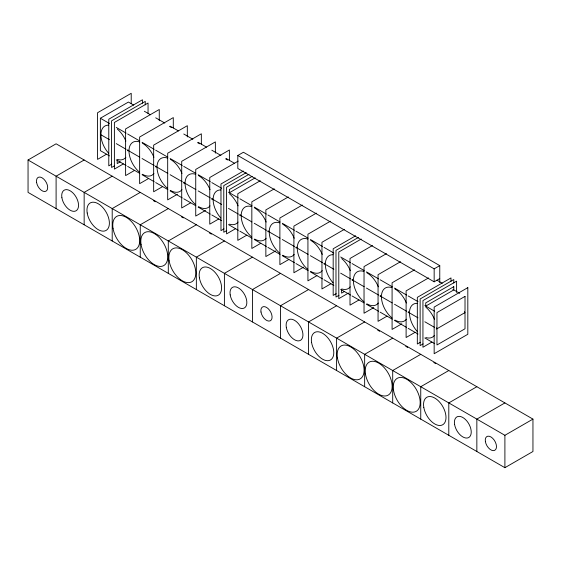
<?xml version="1.0" encoding="UTF-8"?>
<svg xmlns="http://www.w3.org/2000/svg" width="561" height="561" viewBox="0 0 561 561"><rect width="100%" height="100%" fill="white"/><g stroke="black" fill="none" stroke-linecap="round" stroke-linejoin="round"><path stroke-width="0.84" d="M28.05 159.997L56.1 143.805L532.95 419.109L532.95 451.5L504.9 467.692L28.05 192.388L28.05 159.997L504.9 435.301L532.95 419.109M109.458 155.888L100.363 150.636L100.363 118.245L128.413 102.053L133.721 105.117M84.15 159.997L56.1 176.189L56.1 208.58M106.534 154.198L97.558 159.38L97.558 112.74L131.218 93.308L131.218 103.673M111.772 164.135L108.778 165.86L108.778 119.22L142.438 99.788L142.438 103.238M120.229 161.841L117.193 163.595L117.193 160.355M114.577 165.754L111.583 167.48L111.583 120.839L145.243 101.401L145.243 104.858M123.364 163.917L114.388 169.099L114.388 122.459L148.048 103.021L148.048 113.385M112.2 176.189L84.15 192.388L84.15 224.779M134.584 170.397L125.608 175.579L125.608 128.932L159.268 109.5L159.268 120.727M148.609 178.489L139.633 183.671L139.633 137.031L173.293 117.6L173.293 127.964M140.25 192.388L112.2 208.58L112.2 240.971M162.634 186.589L153.658 191.771L153.658 145.131L187.318 125.699L187.318 136.926M439.768 278.572L434.158 281.811L237.808 168.447L237.808 155.495L243.418 152.255L439.768 265.619L439.768 282.674M177.409 194.253L167.683 199.87L167.683 153.223L201.343 133.791L201.343 144.156M238.187 161.105L209.758 177.521L209.758 224.162L218.734 218.979M168.3 208.58L140.25 224.772L140.25 257.162M243.418 171.042L220.978 183.994L220.978 230.634L223.972 228.909M190.684 202.78L181.708 207.963L181.708 161.323L215.368 141.891L215.368 153.118M246.223 172.662L223.783 185.614L223.783 232.254L226.777 230.529M249.028 174.282L226.588 187.234L226.588 233.874L235.564 228.692M252.134 176.371L229.393 189.506L229.393 192.739L255.171 177.858M205.459 210.445L195.733 216.062L195.733 169.422L229.393 149.99L229.393 160.355M260.248 180.754L237.808 193.713L237.808 240.353L246.784 235.171M196.35 224.772L168.3 240.971L168.3 273.361M274.273 188.854L251.833 201.813L251.833 248.453L260.809 243.271M288.298 196.953L265.858 209.905L265.858 256.545L275.584 250.935M224.4 240.971L196.35 257.162L196.35 289.553M302.323 205.053L279.883 218.005L279.883 264.645L288.859 259.463M316.348 213.145L293.908 226.104L293.908 272.744L303.634 267.127M252.45 257.162L224.4 273.361L224.4 305.745M330.373 221.244L307.933 234.196L307.933 280.837L316.909 275.654M344.398 229.344L321.958 242.296L321.958 288.936L330.934 283.754M280.5 273.361L252.45 289.553L252.45 321.944M355.618 235.816L333.178 248.775L333.178 295.416L336.172 293.691M358.423 237.436L335.983 250.395L335.983 297.035L338.977 295.31M361.228 239.056L338.788 252.015L338.788 298.655L348.514 293.038M372.448 245.536L350.008 258.488L350.008 305.135L358.984 299.953M308.55 289.553L280.5 305.745L280.5 338.136M386.473 253.635L364.033 266.587L364.033 313.227L373.759 307.617M344.629 291.397L341.593 293.151L341.593 289.911M400.498 261.728L378.058 274.687L378.058 321.327L387.034 316.145M336.6 305.745L308.55 321.944L308.55 354.335M414.523 269.827L392.083 282.786L392.083 329.426L401.809 323.809M237.808 155.495L434.158 268.852L439.768 265.619M428.548 277.926L406.108 290.879L406.108 337.519L415.084 332.336M364.65 321.944L336.6 338.136L336.6 370.526M392.7 338.136L364.65 354.328L364.65 386.718M436.963 328.774L465.013 312.582M420.322 342.273L417.328 343.998L417.328 297.358L450.988 277.926L450.988 281.377M423.127 343.893L420.133 345.618L420.133 298.978L453.793 279.546L453.793 282.996M431.914 342.056L422.938 347.238L422.938 300.598L456.598 281.166L456.598 292.393M420.75 354.328L392.7 370.526L392.7 402.917M448.8 370.526L420.75 386.718L420.75 419.109M476.85 386.718L448.8 402.917L448.8 435.301M504.9 402.917L476.85 419.109L476.85 451.5M144.331 111.246L150.397 114.746M155.706 117.81L164.801 123.062M170.109 126.127L178.447 130.937M183.756 134.002L192.851 139.254M198.159 142.319L206.497 147.136M211.806 150.201L220.901 155.453M226.209 158.511L234.547 163.328M436.963 280.191L442.271 283.256M452.881 289.385L459.704 293.326M100.363 118.245L109.458 123.497M116.281 127.438L126.141 133.125M127.656 134.002L139.787 141.007M142.059 142.319L154.191 149.324M155.706 150.201L167.837 157.199M170.109 158.511L182.241 165.516M183.756 166.393L195.887 173.398M198.159 174.709L210.291 181.715M211.806 182.584L221.658 188.279M228.481 192.213L238.341 197.907M239.856 198.783L251.987 205.782M254.259 207.1L266.391 214.099M267.906 214.975L280.037 221.981M282.309 223.292L294.441 230.298M295.956 231.167L308.087 238.173M310.359 239.484L322.491 246.489M324.006 247.366L333.858 253.053M340.681 256.994L350.541 262.681M352.056 263.558L364.187 270.563M366.459 271.875L378.591 278.88M380.106 279.757L392.237 286.755M394.509 288.074L406.641 295.072M408.156 295.949L418.008 301.636M424.831 305.577L434.691 311.271M100.363 134.444L109.458 139.696M116.281 143.63L126.141 149.324M127.656 150.201L139.787 157.199M142.059 158.518L154.191 165.516M155.706 166.393L167.837 173.398M170.109 174.709L182.241 181.715M183.756 182.584L195.887 189.59M198.159 190.901L210.291 197.907M211.806 198.783L221.658 204.47M228.481 208.412L238.341 214.099M239.856 214.975L251.987 221.981M254.259 223.292L266.391 230.298M267.906 231.174L280.037 238.173M282.309 239.484L294.441 246.489M295.956 247.366L308.087 254.371M310.359 255.683L322.491 262.681M324.006 263.558L333.858 269.252M340.681 273.186L350.541 278.88M352.056 279.757L364.187 286.755M366.459 288.074L378.591 295.072M380.106 295.949L392.237 302.954M394.509 304.265L406.641 311.271M408.156 312.14L418.008 317.835M424.831 321.776L434.691 327.463M116.281 159.829L126.141 165.516M127.656 166.393L139.787 173.398M142.059 174.709L154.191 181.715M155.706 182.584L167.837 189.59M170.109 190.901L182.241 197.907M183.756 198.783L195.887 205.782M198.159 207.1L210.291 214.099M211.806 214.975L221.658 220.669M228.481 224.603L238.341 230.298M239.856 231.174L251.987 238.173M254.259 239.484L266.391 246.489M267.906 247.366L280.037 254.371M282.309 255.683L294.441 262.681M295.956 263.558L308.087 270.563M310.359 271.875L322.491 278.88M324.006 279.757L333.858 285.444M340.681 289.385L350.541 295.072M352.056 295.949L364.187 302.954M366.459 304.265L378.591 311.271M380.106 312.14L392.237 319.146M394.509 320.457L406.641 327.463M408.156 328.339L418.008 334.026M424.831 337.967L434.691 343.655M504.9 435.301L504.9 467.692M434.158 268.852L434.158 281.811M405.743 346.354A19.039 10.996 60 0 1 407.707 347.49M433.793 362.553A19.039 10.996 60 0 1 435.757 363.682M377.693 330.163A19.039 10.996 60 0 1 379.657 331.299M209.393 232.997A19.039 10.996 60 0 1 211.357 234.126M181.343 216.798A19.039 10.996 60 0 1 183.307 217.934M153.293 200.607A19.039 10.996 60 0 1 155.257 201.743M378.331 303.024A19.039 10.996 60 0 1 366.838 303.838M363.914 301.776A19.039 10.996 60 0 1 353.374 280.514A19.039 10.996 60 0 1 363.914 271.426M366.838 272.744A19.039 10.996 60 0 1 378.331 286.825M380.295 295.493A19.039 10.996 60 0 1 380.295 296.622M350.281 286.832A19.039 10.996 60 0 1 341.719 288.957M333.073 282.87A19.039 10.996 60 0 1 325.324 264.322A19.039 10.996 60 0 1 333.073 254.715M341.719 258.607A19.039 10.996 60 0 1 350.281 270.633M352.245 279.294A19.039 10.996 60 0 1 352.245 280.43M406.381 319.216A19.039 10.996 60 0 1 394.888 320.029M391.964 317.968A19.039 10.996 60 0 1 381.424 296.713A19.039 10.996 60 0 1 391.964 287.618M394.888 288.936A19.039 10.996 60 0 1 406.381 303.017M408.345 311.685A19.039 10.996 60 0 1 408.345 312.821M434.431 335.415A19.039 10.996 60 0 1 425.869 337.547M417.223 331.453A19.039 10.996 60 0 1 409.474 312.905A19.039 10.996 60 0 1 417.223 303.305M425.869 307.197A19.039 10.996 60 0 1 434.431 319.216M436.395 327.876A19.039 10.996 60 0 1 436.395 329.012M153.931 173.468A19.039 10.996 60 0 1 142.438 174.282M139.514 172.22A19.039 10.996 60 0 1 128.974 150.958A19.039 10.996 60 0 1 139.514 141.87M142.438 143.188A19.039 10.996 60 0 1 153.931 157.269M155.895 165.937A19.039 10.996 60 0 1 155.895 167.066M125.881 157.276A19.039 10.996 60 0 1 117.319 159.401M108.673 153.314A19.039 10.996 60 0 1 100.924 134.766A19.039 10.996 60 0 1 108.673 125.159M117.319 129.051A19.039 10.996 60 0 1 125.881 141.077M127.845 149.738A19.039 10.996 60 0 1 127.845 150.874M181.981 189.66A19.039 10.996 60 0 1 170.488 190.474M167.564 188.412A19.039 10.996 60 0 1 157.024 167.157A19.039 10.996 60 0 1 167.564 158.062M170.488 159.38A19.039 10.996 60 0 1 181.981 173.461M183.945 182.129A19.039 10.996 60 0 1 183.945 183.265M210.031 205.859A19.039 10.996 60 0 1 198.538 206.672M195.614 204.604A19.039 10.996 60 0 1 185.074 183.349A19.039 10.996 60 0 1 195.614 174.254M198.538 175.572A19.039 10.996 60 0 1 210.031 189.66M211.995 198.321A19.039 10.996 60 0 1 211.995 199.457M322.231 270.633A19.039 10.996 60 0 1 310.738 271.447M307.814 269.385A19.039 10.996 60 0 1 297.274 248.13A19.039 10.996 60 0 1 307.814 239.035M310.738 240.353A19.039 10.996 60 0 1 322.231 254.435M324.195 263.102A19.039 10.996 60 0 1 324.195 264.238M294.181 254.442A19.039 10.996 60 0 1 282.688 255.255M279.764 253.193A19.039 10.996 60 0 1 269.224 231.931A19.039 10.996 60 0 1 279.764 222.843M282.688 224.162A19.039 10.996 60 0 1 294.181 238.243M296.145 246.903A19.039 10.996 60 0 1 296.145 248.039M238.081 222.051A19.039 10.996 60 0 1 229.519 224.183M220.873 218.096A19.039 10.996 60 0 1 213.124 199.541A19.039 10.996 60 0 1 220.873 189.941M229.519 193.833A19.039 10.996 60 0 1 238.081 205.852M240.045 214.519A19.039 10.996 60 0 1 240.045 215.655M266.131 238.243A19.039 10.996 60 0 1 254.638 239.056M251.714 236.994A19.039 10.996 60 0 1 241.174 215.74A19.039 10.996 60 0 1 251.714 206.644M254.638 207.963A19.039 10.996 60 0 1 266.131 222.051M268.095 230.711A19.039 10.996 60 0 1 268.095 231.847M225.606 158.854A19.039 10.996 60 0 1 227.57 159.99M197.556 142.662A19.039 10.996 60 0 1 199.52 143.798M169.506 126.463A19.039 10.996 60 0 1 171.47 127.599M464.445 311.685A19.039 10.996 60 0 1 464.445 312.821M453.793 286.671L425.743 302.863L425.743 306.103L453.793 289.911L453.793 286.671M467.818 287.639L434.158 307.077L434.158 353.718L467.818 334.279L467.818 287.639M465.013 296.383L436.963 312.582L436.963 344.973L465.013 328.774L465.013 296.383M365.499 374.208A19.039 10.996 60 0 0 387.658 395.393A19.039 10.996 60 0 0 382.868 366.27A19.039 10.996 60 0 0 365.499 374.208M393.549 390.407A19.039 10.996 60 0 0 415.708 411.585A19.039 10.996 60 0 0 410.918 382.462A19.039 10.996 60 0 0 393.549 390.407M423.793 407.335A15.869 9.158 60 0 0 442.264 424.986A15.869 9.158 60 0 0 438.267 400.715A15.869 9.158 60 0 0 423.793 407.335M454.592 424.446A11.9 6.872 60 0 0 468.442 437.685A11.9 6.872 60 0 0 465.448 419.488A11.9 6.872 60 0 0 454.592 424.446M485.384 441.563A7.931 4.579 60 0 0 494.62 450.385A7.931 4.579 60 0 0 492.621 438.253A7.931 4.579 60 0 0 485.384 441.563M286.292 327.28A11.9 6.872 60 0 0 300.142 340.52A11.9 6.872 60 0 0 297.148 322.316A11.9 6.872 60 0 0 286.292 327.28M311.593 342.561A15.869 9.158 60 0 0 330.064 360.204A15.869 9.158 60 0 0 326.067 335.941A15.869 9.158 60 0 0 311.593 342.561M337.449 358.016A19.039 10.996 60 0 0 359.608 379.194A19.039 10.996 60 0 0 354.818 350.071A19.039 10.996 60 0 0 337.449 358.016M169.149 260.851A19.039 10.996 60 0 0 191.308 282.029A19.039 10.996 60 0 0 186.518 252.906A19.039 10.996 60 0 0 169.149 260.851M199.393 277.779A15.869 9.158 60 0 0 217.864 295.43A15.869 9.158 60 0 0 213.867 271.159A15.869 9.158 60 0 0 199.393 277.779M230.192 294.89A11.9 6.872 60 0 0 244.042 308.129A11.9 6.872 60 0 0 241.048 289.932A11.9 6.872 60 0 0 230.192 294.89M260.984 312.007A7.931 4.579 60 0 0 270.22 320.829A7.931 4.579 60 0 0 268.221 308.697A7.931 4.579 60 0 0 260.984 312.007M141.099 244.652A19.039 10.996 60 0 0 163.258 265.83A19.039 10.996 60 0 0 158.468 236.714A19.039 10.996 60 0 0 141.099 244.652M113.049 228.46A19.039 10.996 60 0 0 135.208 249.638A19.039 10.996 60 0 0 130.418 220.515A19.039 10.996 60 0 0 113.049 228.46M87.193 212.998A15.869 9.158 60 0 0 105.664 230.648A15.869 9.158 60 0 0 101.667 206.385A15.869 9.158 60 0 0 87.193 212.998M61.892 197.724A11.9 6.872 60 0 0 75.742 210.964A11.9 6.872 60 0 0 72.748 192.76A11.9 6.872 60 0 0 61.892 197.724M36.584 182.451A7.931 4.579 60 0 0 45.82 191.273A7.931 4.579 60 0 0 43.821 179.141A7.931 4.579 60 0 0 36.584 182.451"/></g></svg>
